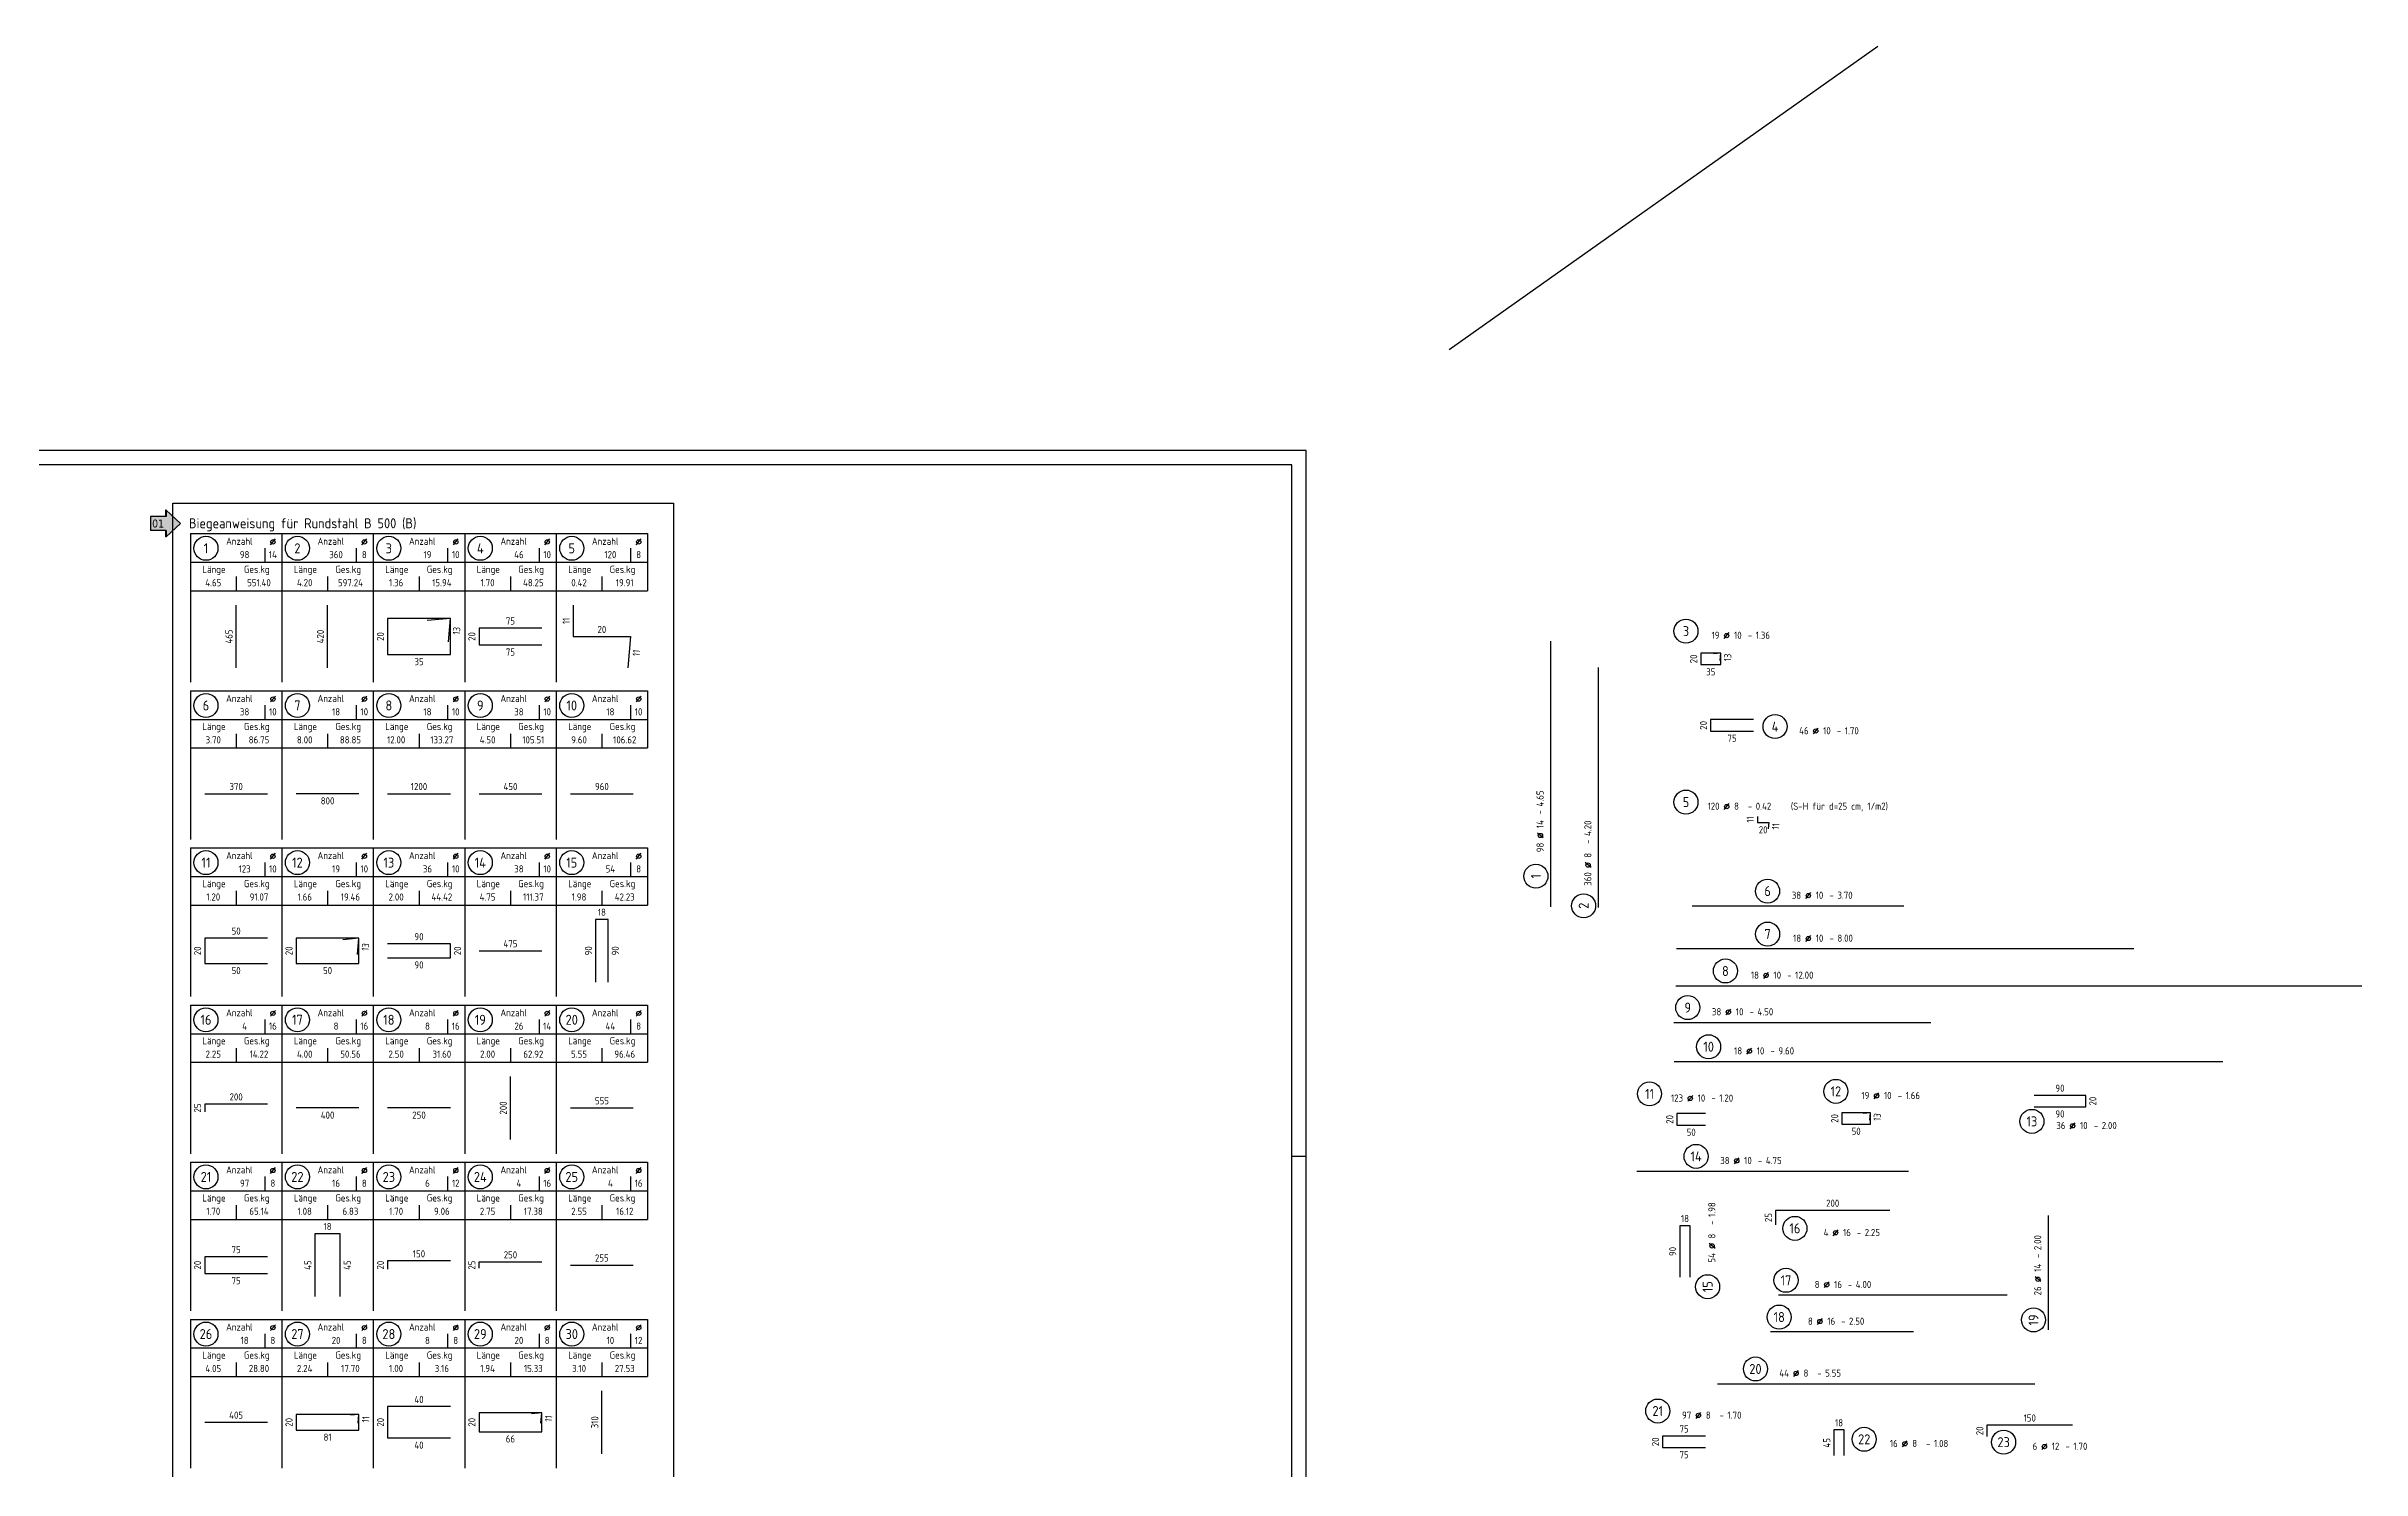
# Model space of a CAD drawing. Extents: x -4 to 83.9, y -5.7 to 50.5.
# Drawn here: x 43.4 to 83.92, y 25.62 to 50.53 of the extents above; entities that cross this region are included whole.
import ezdxf
from ezdxf.enums import TextEntityAlignment as Align

# ---------------------------------------------------------------- set-up
doc = ezdxf.new("R2010")
doc.units = 0
doc.header["$LTSCALE"] = 0.5
doc.linetypes.add('AUSGEZOGEN', pattern=[1000.01, 1000, 0.01])
for name, color, linetype in [('grau_hell', 7, 'Continuous'), ('index', 7, 'Continuous'), ('OBJEKT', 7, 'Continuous'), ('RAHMEN', 7, 'Continuous'), ('RND', 7, 'Continuous'), ('RND_BILD', 7, 'Continuous'), ('TEXT', 7, 'Continuous')]:
    doc.layers.add(name, color=color, linetype=linetype)
doc.layers.add('NOPLOT', color=7, linetype='Continuous', plot=False)
doc.styles.add('helv', font='tahoma.ttf')
doc.styles.add('txt', font='isocp.shx')

# ---------------------------------------------------------------- blocks, each defined once
blk = doc.blocks.new('DINA0')
at = {"layer": 'NOPLOT', "color": 191, "linetype": 'AUSGEZOGEN'}
blk.add_line((123.9, 87.637), (138.9, 98.246), dxfattribs=at)
at = {"layer": 'RAHMEN'}
for p, q in [((118.9, 84.1), (0, 84.1)), ((118.9, 0), (118.9, 84.1))]:
    blk.add_line(p, q, dxfattribs=at)
at = {"layer": 'RAHMEN', "color": 5}
for p, q in [((118.4, 83.6), (2, 83.6)), ((118.4, 0.5), (118.4, 83.6))]:
    blk.add_line(p, q, dxfattribs=at)
at = {"layer": 'RAHMEN', "color": 7}
blk.add_line((118.4, 59.4), (118.9, 59.4), dxfattribs=at)
blk = doc.blocks.new('RND_AUSZ')
at = {"layer": 'RND', "color": 7, "linetype": 'Continuous'}
blk.add_line((1.341, 0.262), (1.509, 0.466), dxfattribs=at)
at = {"layer": 'RND', "color": 1, "linetype": 'Continuous'}
blk.add_circle((0, 0.52), 0.42, dxfattribs=at)
at = {"layer": 'RND', "color": 7, "linetype": 'Continuous'}
blk.add_circle((1.425, 0.364), 0.075, dxfattribs=at)
at = {"layer": 'RND', "color": 7, "linetype": 'Continuous', "style": 'txt'}
blk.add_text('-', height=0.25, dxfattribs=at).set_placement((2.163, 0.25))
for tag, p in [('WIEOFT', (-0.536, 0.25)), ('STK', (1.174, 0.25))]:
    blk.add_attdef(tag, text='', height=0.25, dxfattribs=at).set_placement(p, align=Align.RIGHT)
at = {"layer": 'RND', "color": 1, "linetype": 'Continuous', "style": 'txt'}
blk.add_attdef('POS', text='', height=0.35, dxfattribs=at).set_placement((0, 0.52), align=Align.MIDDLE)
at = {"layer": 'RND', "color": 7, "linetype": 'Continuous', "style": 'txt'}
for tag, p in [('DS', (1.683, 0.25)), ('LANG', (2.441, 0.25)), ('TEXT', (3.669, 0.25))]:
    blk.add_attdef(tag, p, '', height=0.25, dxfattribs=at)
blk = doc.blocks.new('RND_LIS2')
at = {"layer": 'RND', "color": 3, "linetype": 'Continuous'}
for p, q in [((0, 0), (0, -5.2)), ((0, 0), (3.2, 0)), ((3.2, 0), (3.2, -2)), ((2.6, -0.503), (2.6, -1)), ((0, -1), (3.2, -1)), ((1.6, -1.503), (1.6, -2)), ((0, -2), (3.2, -2))]:
    blk.add_line(p, q, dxfattribs=at)
at = {"layer": 'RND', "color": 7, "linetype": 'Continuous'}
blk.add_line((2.805, -0.39), (2.973, -0.186), dxfattribs=at)
at = {"layer": 'RND', "color": 1, "linetype": 'Continuous'}
blk.add_circle((0.545, -0.513), 0.42, dxfattribs=at)
at = {"layer": 'RND', "color": 7, "linetype": 'Continuous'}
blk.add_circle((2.889, -0.288), 0.075, dxfattribs=at)
at = {"layer": 'RND', "color": 7, "linetype": 'Continuous', "style": 'txt'}
for s, p in [('Anzahl', (1.249, -0.391)), ('Länge', (0.42, -1.373)), ('Ges.kg', (1.872, -1.373))]:
    blk.add_text(s, height=0.25, dxfattribs=at).set_placement(p)
at = {"layer": 'RND', "color": 1, "linetype": 'Continuous', "style": 'txt'}
blk.add_attdef('POS1', text='', height=0.35, dxfattribs=at).set_placement((0.545, -0.513), align=Align.MIDDLE)
at = {"layer": 'RND', "color": 7, "linetype": 'Continuous', "style": 'txt'}
for tag, p in [('STK1', (1.897, -0.859)), ('DS1', (2.885, -0.859)), ('LANG1', (0.8, -1.841)), ('GEW', (2.4, -1.841))]:
    blk.add_attdef(tag, text='', height=0.25, dxfattribs=at).set_placement(p, align=Align.CENTER)
blk = doc.blocks.new('hin_ind5')
at = {"layer": 'grau_hell', "linetype": 'AUSGEZOGEN'}
h = blk.add_hatch(color=9, dxfattribs=at)
h.dxf.hatch_style = 2
h.paths.add_polyline_path([(0, 0), (0.62, -0.58), (0.62, -0.3), (1.31, -0.3), (1.31, 0.3), (0.62, 0.3), (0.62, 0.58)])
h.paths.add_polyline_path([(0.34, -0.27), (1.31, -0.27), (1.31, 0.27), (0.34, 0.27)], flags=9)
at = {"layer": 'OBJEKT', "linetype": 'AUSGEZOGEN'}
for points in [[(0.62, 0.3), (0.66, 0.3), (0.66, 0.58), (0.62, 0.58)], [(0.62, -0.58), (0.66, -0.58), (0.66, -0.3), (0.62, -0.3)]]:
    blk.add_hatch(color=1, dxfattribs=at).paths.add_polyline_path(points)
at = {"layer": 'OBJEKT', "color": 1, "linetype": 'AUSGEZOGEN'}
for p, q in [((0, 0), (0.62, 0.58)), ((0, 0), (0.62, -0.58)), ((0.62, 0.58), (0.62, 0.3)), ((0.62, 0.58), (0.66, 0.58)), ((0.62, 0.3), (1.31, 0.3)), ((0.66, 0.58), (0.66, 0.3)), ((1.31, 0.3), (1.31, -0.3)), ((0.62, -0.3), (0.62, -0.58)), ((0.62, -0.3), (1.31, -0.3)), ((0.66, -0.3), (0.66, -0.58))]:
    blk.add_line(p, q, dxfattribs=at)
at = {"layer": 'OBJEKT', "color": 7, "linetype": 'AUSGEZOGEN'}
blk.add_line((0.62, -0.58), (0.66, -0.58), dxfattribs=at)
at = {"layer": 'index', "color": 1, "linetype": 'Continuous', "style": 'helv'}
blk.add_attdef('INDEX', text='', height=0.35, rotation=360, dxfattribs=at).set_placement((1.26, 0), align=Align.MIDDLE_RIGHT)

msp = doc.modelspace()

# ---------------------------------------------------------------- linework, layer by layer
at = {"layer": 'RND', "color": 1, "linetype": 'AUSGEZOGEN'}
for points in [[(69.7296, 35.4715), (69.7296, 40.1215)], [(72.6935, 39.7809), (72.7048, 39.9104), (72.3548, 39.9104), (72.3548, 39.7104), (72.7048, 39.7104), (72.7048, 39.9104), (72.5753, 39.8991)], [(70.565, 35.4625), (70.565, 39.6625)], [(73.2755, 38.748), (72.5255, 38.748), (72.5255, 38.548), (73.2755, 38.548)], [(73.3456, 37.055), (73.3456, 36.945), (73.5456, 36.945), (73.536, 36.8355)], [(72.2058, 35.4874), (75.9058, 35.4874)], [(79.9308, 34.7356), (71.9308, 34.7356)], [(71.9188, 34.0893), (83.9188, 34.0893)], [(71.8808, 33.4487), (76.3808, 33.4487)], [(71.8867, 32.7641), (81.4867, 32.7641)], [(78.1895, 31.9723), (79.0895, 31.9723), (79.0895, 32.1723), (78.1895, 32.1723)], [(72.436, 31.8527), (71.936, 31.8527), (71.936, 31.6527), (72.436, 31.6527)], [(75.3113, 31.7401), (75.3227, 31.8696), (74.8227, 31.8696), (74.8227, 31.6696), (75.3227, 31.6696), (75.3227, 31.8696), (75.1932, 31.8583)], [(71.237, 30.8455), (75.987, 30.8455)], [(75.6622, 30.1599), (73.6622, 30.1599), (73.6622, 29.9099)], [(78.4366, 28.0711), (78.4366, 30.0711)], [(72.1672, 28.9915), (72.1672, 29.8915), (71.9872, 29.8915), (71.9872, 28.9915)], [(77.7168, 28.6769), (73.7168, 28.6769)], [(76.075, 28.0336), (73.575, 28.0336)], [(72.6497, 27.125), (78.1997, 27.125)], [(78.8608, 26.4021), (77.3608, 26.4021), (77.3608, 26.2021)], [(72.4374, 26.2102), (71.6874, 26.2102), (71.6874, 26.0102), (72.4374, 26.0102)], [(74.8629, 25.8681), (74.8629, 26.3181), (74.6829, 26.3181), (74.6829, 25.8681)]]:
    msp.add_lwpolyline(points, dxfattribs=at)
at = {"layer": 'RND_BILD', "color": 1, "linetype": 'AUSGEZOGEN'}
for points in [[(46.7262, 39.6522), (46.7262, 40.7522)], [(48.3262, 39.6522), (48.3262, 40.7522)], [(50.4406, 40.1095), (50.4762, 40.5165), (49.3762, 40.5165), (49.3762, 39.8879), (50.4762, 39.8879), (50.4762, 40.5165), (50.0692, 40.4809)], [(52.6252, 40.7522), (52.6252, 40.2011), (53.6271, 40.2011), (53.5791, 39.6522)], [(52.0762, 40.3489), (50.9762, 40.3489), (50.9762, 40.0555), (52.0762, 40.0555)], [(46.1762, 37.4522), (47.2762, 37.4522)], [(48.8762, 37.4522), (47.7762, 37.4522)], [(49.3762, 37.4522), (50.4762, 37.4522)], [(50.9762, 37.4522), (52.0762, 37.4522)], [(52.5762, 37.4522), (53.6762, 37.4522)], [(53.2362, 34.1522), (53.2362, 35.2522), (53.0162, 35.2522), (53.0162, 34.1522)], [(47.2762, 34.9222), (46.1762, 34.9222), (46.1762, 34.4822), (47.2762, 34.4822)], [(48.8512, 34.6373), (48.8762, 34.9222), (47.7762, 34.9222), (47.7762, 34.4822), (48.8762, 34.4822), (48.8762, 34.9222), (48.5913, 34.8973)], [(49.3762, 34.58), (50.4762, 34.58), (50.4762, 34.8244), (49.3762, 34.8244)], [(50.9762, 34.7022), (52.0762, 34.7022)], [(51.5262, 31.4022), (51.5262, 32.5022)], [(47.2762, 32.0209), (46.1762, 32.0209), (46.1762, 31.8834)], [(48.8762, 31.9522), (47.7762, 31.9522)], [(50.4762, 31.9522), (49.3762, 31.9522)], [(52.5762, 31.9522), (53.6762, 31.9522)], [(48.5462, 28.6522), (48.5462, 29.7522), (48.1062, 29.7522), (48.1062, 28.6522)], [(47.2762, 29.3489), (46.1762, 29.3489), (46.1762, 29.0555), (47.2762, 29.0555)], [(50.4762, 29.2755), (49.3762, 29.2755), (49.3762, 29.1289)], [(50.9762, 29.1472), (50.9762, 29.2572), (52.0762, 29.2572)], [(52.5762, 29.2022), (53.6762, 29.2022)], [(53.1262, 25.9022), (53.1262, 27.0022)], [(46.1762, 26.4522), (47.2762, 26.4522)], [(48.8632, 26.4392), (48.8762, 26.588), (47.7762, 26.588), (47.7762, 26.3164), (48.8762, 26.3164), (48.8762, 26.588), (48.7274, 26.575)], [(50.4762, 26.7272), (49.3762, 26.7272), (49.3762, 26.1772), (50.4762, 26.1772)], [(52.0602, 26.4362), (52.0762, 26.6189), (50.9762, 26.6189), (50.9762, 26.2855), (52.0762, 26.2855), (52.0762, 26.6189), (51.8935, 26.6029)]]:
    msp.add_lwpolyline(points, dxfattribs=at)
at = {"layer": 'TEXT', "color": 1, "linetype": 'AUSGEZOGEN'}
msp.add_lwpolyline([(45.6166, 42.5371), (54.3813, 42.5371), (54.3813, 19.0432), (45.6166, 19.0432)], close=True, dxfattribs=at)

# ---------------------------------------------------------------- block references
at = {"layer": 'index', "color": 7, "linetype": 'AUSGEZOGEN'}
ref = msp.add_blockref('hin_ind5', (45.7521, 42.1798), dxfattribs=dict(at, xscale=-0.4, yscale=0.4, zscale=0.4))
ref.add_attrib('INDEX', '01', dxfattribs={"color": 1, "linetype": 'Continuous', "height": 0.14, "rotation": 360, "style": 'helv'}).set_placement((45.4664, 42.1798), align=Align.MIDDLE_RIGHT)
at = {"layer": 'RAHMEN', "color": 7, "linetype": 'AUSGEZOGEN', "xscale": 0.5, "yscale": 0.5, "zscale": 0.5}
msp.add_blockref('DINA0', (6.0012, 1.4073), dxfattribs=at)
at = {"layer": 'RND', "color": 7, "linetype": 'AUSGEZOGEN', "xscale": 0.5, "yscale": 0.5, "zscale": 0.5}
for p, values in [((72.0952, 40.0368), {'POS': '3', 'STK': '19', 'DS': '10', 'LANG': '1.36'}), ((73.6535, 38.3667), {'POS': '4', 'STK': '46', 'DS': '10', 'LANG': '1.70'}), ((72.0956, 37.045), {'POS': '5', 'STK': '120', 'DS': '8', 'LANG': '0.42', 'TEXT': '(S-H für d=25 cm, 1/m2)'}), ((73.5236, 35.4874), {'POS': '6', 'STK': '38', 'DS': '10', 'LANG': '3.70'}), ((73.5242, 34.7356), {'POS': '7', 'STK': '18', 'DS': '10', 'LANG': '8.00'}), ((72.7854, 34.0893), {'POS': '8', 'STK': '18', 'DS': '10', 'LANG': '12.00'}), ((72.1261, 33.4487), {'POS': '9', 'STK': '38', 'DS': '10', 'LANG': '4.50'}), ((72.4921, 32.7641), {'POS': '10', 'STK': '18', 'DS': '10', 'LANG': '9.60'}), ((74.7181, 31.983), {'POS': '12', 'STK': '19', 'DS': '10', 'LANG': '1.66'}), ((71.4581, 31.9385), {'POS': '11', 'STK': '123', 'DS': '10', 'LANG': '1.20'}), ((78.1486, 31.4578), {'POS': '13', 'STK': '36', 'DS': '10', 'LANG': '2.00'}), ((72.2721, 30.8455), {'POS': '14', 'STK': '38', 'DS': '10', 'LANG': '4.75'}), ((71.6012, 26.3896), {'POS': '21', 'STK': '97', 'DS': '8', 'LANG': '1.70'}), ((75.2139, 25.8942), {'POS': '22', 'STK': '16', 'DS': '8', 'LANG': '1.08'})]:
    msp.add_blockref('RND_AUSZ', p, dxfattribs=at).add_auto_attribs(values)
at = {"layer": 'RND', "color": 7, "linetype": 'AUSGEZOGEN', "xscale": 0.5, "yscale": 0.5, "zscale": 0.5, "rotation": 90}
for p, values in [((69.7296, 36.0076), {'POS': '1', 'STK': '98', 'DS': '14', 'LANG': '4.65'}), ((70.565, 35.4907), {'POS': '2', 'STK': '360', 'DS': '8', 'LANG': '4.20'}), ((72.7345, 28.8252), {'POS': '15', 'STK': '54', 'DS': '8', 'LANG': '1.98'})]:
    msp.add_blockref('RND_AUSZ', p, dxfattribs=at).add_auto_attribs(values)
at = {"layer": 'RND', "color": 1, "linetype": 'AUSGEZOGEN', "xscale": 0.5, "yscale": 0.5, "zscale": 0.5}
msp.add_blockref('RND_AUSZ', (74.0017, 29.586), dxfattribs=at).add_auto_attribs({'POS': '16', 'STK': '4', 'DS': '16', 'LANG': '2.25'})
at = {"layer": 'RND', "color": 102, "linetype": 'AUSGEZOGEN', "xscale": 0.5, "yscale": 0.5, "zscale": 0.5, "rotation": 90}
msp.add_blockref('RND_AUSZ', (78.4366, 28.2436), dxfattribs=at).add_auto_attribs({'POS': '19', 'STK': '26', 'DS': '14', 'LANG': '2.00'})
at = {"layer": 'RND', "color": 191, "linetype": 'AUSGEZOGEN', "xscale": 0.5, "yscale": 0.5, "zscale": 0.5}
msp.add_blockref('RND_AUSZ', (73.8455, 28.6769), dxfattribs=at).add_auto_attribs({'POS': '17', 'STK': '8', 'DS': '16', 'LANG': '4.00'})
at = {"layer": 'RND', "color": 102, "linetype": 'AUSGEZOGEN', "xscale": 0.5, "yscale": 0.5, "zscale": 0.5}
for p, values in [((73.727, 28.0336), {'POS': '18', 'STK': '8', 'DS': '16', 'LANG': '2.50'}), ((73.3108, 27.125), {'POS': '20', 'STK': '44', 'DS': '8', 'LANG': '5.55'}), ((77.6537, 25.8448), {'POS': '23', 'STK': '6', 'DS': '12', 'LANG': '1.70'})]:
    msp.add_blockref('RND_AUSZ', p, dxfattribs=at).add_auto_attribs(values)
at = {"layer": 'RND_BILD', "color": 6, "linetype": 'AUSGEZOGEN', "xscale": 0.5, "yscale": 0.5, "zscale": 0.5}
for p, values in [((45.9262, 42.0022), {'POS1': '1', 'STK1': '98', 'DS1': '14', 'LANG1': '4.65', 'GEW': '551.40'}), ((45.9262, 31.0022), {'POS1': '21', 'STK1': '97', 'DS1': '8', 'LANG1': '1.70', 'GEW': '65.14'})]:
    msp.add_blockref('RND_LIS2', p, dxfattribs=at).add_auto_attribs(values)
at = {"layer": 'RND_BILD', "color": 7, "linetype": 'AUSGEZOGEN', "xscale": 0.5, "yscale": 0.5, "zscale": 0.5}
for p, values in [((47.5262, 42.0022), {'POS1': '2', 'STK1': '360', 'DS1': '8', 'LANG1': '4.20', 'GEW': '597.24'}), ((49.1262, 42.0022), {'POS1': '3', 'STK1': '19', 'DS1': '10', 'LANG1': '1.36', 'GEW': '15.94'}), ((50.7262, 42.0022), {'POS1': '4', 'STK1': '46', 'DS1': '10', 'LANG1': '1.70', 'GEW': '48.25'}), ((52.3262, 42.0022), {'POS1': '5', 'STK1': '120', 'DS1': '8', 'LANG1': '0.42', 'GEW': '19.91'}), ((45.9262, 39.2522), {'POS1': '6', 'STK1': '38', 'DS1': '10', 'LANG1': '3.70', 'GEW': '86.75'}), ((47.5262, 39.2522), {'POS1': '7', 'STK1': '18', 'DS1': '10', 'LANG1': '8.00', 'GEW': '88.85'}), ((49.1262, 39.2522), {'POS1': '8', 'STK1': '18', 'DS1': '10', 'LANG1': '12.00', 'GEW': '133.27'}), ((50.7262, 39.2522), {'POS1': '9', 'STK1': '38', 'DS1': '10', 'LANG1': '4.50', 'GEW': '105.51'}), ((52.3262, 39.2522), {'POS1': '10', 'STK1': '18', 'DS1': '10', 'LANG1': '9.60', 'GEW': '106.62'}), ((45.9262, 36.5022), {'POS1': '11', 'STK1': '123', 'DS1': '10', 'LANG1': '1.20', 'GEW': '91.07'}), ((47.5262, 36.5022), {'POS1': '12', 'STK1': '19', 'DS1': '10', 'LANG1': '1.66', 'GEW': '19.46'}), ((49.1262, 36.5022), {'POS1': '13', 'STK1': '36', 'DS1': '10', 'LANG1': '2.00', 'GEW': '44.42'}), ((50.7262, 36.5022), {'POS1': '14', 'STK1': '38', 'DS1': '10', 'LANG1': '4.75', 'GEW': '111.37'}), ((52.3262, 36.5022), {'POS1': '15', 'STK1': '54', 'DS1': '8', 'LANG1': '1.98', 'GEW': '42.23'}), ((45.9262, 33.7522), {'POS1': '16', 'STK1': '4', 'DS1': '16', 'LANG1': '2.25', 'GEW': '14.22'}), ((47.5262, 33.7522), {'POS1': '17', 'STK1': '8', 'DS1': '16', 'LANG1': '4.00', 'GEW': '50.56'}), ((49.1262, 33.7522), {'POS1': '18', 'STK1': '8', 'DS1': '16', 'LANG1': '2.50', 'GEW': '31.60'}), ((50.7262, 33.7522), {'POS1': '19', 'STK1': '26', 'DS1': '14', 'LANG1': '2.00', 'GEW': '62.92'}), ((52.3262, 33.7522), {'POS1': '20', 'STK1': '44', 'DS1': '8', 'LANG1': '5.55', 'GEW': '96.46'}), ((47.5262, 31.0022), {'POS1': '22', 'STK1': '16', 'DS1': '8', 'LANG1': '1.08', 'GEW': '6.83'}), ((49.1262, 31.0022), {'POS1': '23', 'STK1': '6', 'DS1': '12', 'LANG1': '1.70', 'GEW': '9.06'}), ((50.7262, 31.0022), {'POS1': '24', 'STK1': '4', 'DS1': '16', 'LANG1': '2.75', 'GEW': '17.38'}), ((52.3262, 31.0022), {'POS1': '25', 'STK1': '4', 'DS1': '16', 'LANG1': '2.55', 'GEW': '16.12'}), ((45.9262, 28.2522), {'POS1': '26', 'STK1': '18', 'DS1': '8', 'LANG1': '4.05', 'GEW': '28.80'}), ((47.5262, 28.2522), {'POS1': '27', 'STK1': '20', 'DS1': '8', 'LANG1': '2.24', 'GEW': '17.70'}), ((49.1262, 28.2522), {'POS1': '28', 'STK1': '8', 'DS1': '8', 'LANG1': '1.00', 'GEW': '3.16'}), ((50.7262, 28.2522), {'POS1': '29', 'STK1': '20', 'DS1': '8', 'LANG1': '1.94', 'GEW': '15.33'}), ((52.3262, 28.2522), {'POS1': '30', 'STK1': '10', 'DS1': '12', 'LANG1': '3.10', 'GEW': '27.53'})]:
    msp.add_blockref('RND_LIS2', p, dxfattribs=at).add_auto_attribs(values)

# ---------------------------------------------------------------- texts
at = {"layer": 'RND', "color": 7, "linetype": 'AUSGEZOGEN', "style": 'txt'}
for s, rotation, p in [('20', 90, (72.2298, 39.8104)), ('13', 84.99986, (72.8237, 39.8348)), ('20', 90, (72.4005, 38.648)), ('11', 90, (73.2206, 37)), ('11', 85, (73.6653, 36.8793)), ('20', 90, (79.2145, 32.0723)), ('20', 90, (71.811, 31.7527)), ('20', 90, (74.6977, 31.7696)), ('13', 84.99986, (75.4415, 31.794)), ('25', 90, (73.5372, 30.0349)), ('90', 90, (71.8622, 29.4415)), ('20', 90, (77.2358, 26.3021)), ('20', 90, (71.5624, 26.1102)), ('45', 90, (74.5579, 26.0931))]:
    msp.add_text(s, height=0.125, rotation=rotation, dxfattribs=at).set_placement(p, align=Align.MIDDLE)
for s, p in [('35', (72.5298, 39.5854)), ('75', (72.9005, 38.423)), ('20', (73.4456, 36.82)), ('90', (78.6395, 32.2973)), ('50', (75.0727, 31.5446)), ('90', (78.6395, 31.8473)), ('50', (72.186, 31.5277)), ('18', (72.0772, 30.0165)), ('200', (74.6622, 30.2849)), ('75', (72.0624, 26.3352)), ('18', (74.7729, 26.4431)), ('150', (78.1108, 26.5271)), ('75', (72.0624, 25.8852))]:
    msp.add_text(s, height=0.125, dxfattribs=at).set_placement(p, align=Align.MIDDLE)
at = {"layer": 'RND_BILD', "color": 7, "linetype": 'AUSGEZOGEN', "style": 'txt'}
for s, p in [('75', (51.5262, 40.4739)), ('20', (53.1262, 40.3261)), ('35', (49.9262, 39.7629)), ('75', (51.5262, 39.9305)), ('960', (53.1262, 37.5772)), ('18', (53.1262, 35.3772)), ('50', (46.7262, 35.0472)), ('90', (49.9262, 34.9494)), ('90', (49.9262, 34.455)), ('50', (46.7262, 34.3572)), ('50', (48.3262, 34.3572)), ('200', (46.7262, 32.1459)), ('400', (48.3262, 31.8272)), ('250', (49.9262, 31.8272)), ('18', (48.3262, 29.8772)), ('75', (46.7262, 29.4739)), ('150', (49.9262, 29.4005)), ('250', (51.5262, 29.3822)), ('255', (53.1262, 29.3272)), ('75', (46.7262, 28.9305)), ('40', (49.9262, 26.8522)), ('81', (48.3262, 26.1914)), ('40', (49.9262, 26.0522)), ('66', (51.5262, 26.1605))]:
    msp.add_text(s, height=0.125, dxfattribs=at).set_placement(p, align=Align.MIDDLE)
for s, rotation, p in [('11', 90, (52.5002, 40.4767)), ('465', 90, (46.6012, 40.2022)), ('420', 90, (48.2012, 40.2022)), ('20', 90, (49.2512, 40.2022)), ('13', 84.99986, (50.5829, 40.3021)), ('20', 90, (50.8512, 40.2022)), ('11', 85, (53.7276, 39.9158)), ('370', 360, (46.7262, 37.5772)), ('800', 360, (48.3262, 37.3272)), ('1200', 360, (49.9262, 37.5772)), ('450', 360, (51.5262, 37.5772)), ('475', 360, (51.5262, 34.8272)), ('20', 90, (46.0512, 34.7022)), ('20', 90, (47.6512, 34.7022)), ('13', 84.99986, (48.9882, 34.7688)), ('20', 90, (50.6012, 34.7022)), ('90', 90, (52.8912, 34.7022)), ('90', 90, (53.3612, 34.7022)), ('25', 90, (46.0512, 31.9522)), ('200', 90, (51.4012, 31.9522)), ('555', 360, (53.1262, 32.0772)), ('20', 90, (46.0512, 29.2022)), ('45', 90, (47.9812, 29.2022)), ('45', 90, (48.6712, 29.2022)), ('20', 90, (49.2512, 29.2022)), ('25', 90, (50.8512, 29.2022)), ('405', 360, (46.7262, 26.5772)), ('20', 90, (47.6512, 26.4522)), ('11', 84.99986, (48.9942, 26.5027)), ('20', 90, (49.2512, 26.4522)), ('20', 90, (50.8512, 26.4522)), ('11', 84.99986, (52.1927, 26.5167)), ('310', 90, (53.0012, 26.4522))]:
    msp.add_text(s, height=0.125, rotation=rotation, dxfattribs=at).set_placement(p, align=Align.MIDDLE)
at = {"layer": 'TEXT', "color": 1, "linetype": 'AUSGEZOGEN', "style": 'txt'}
msp.add_text('Biegeanweisung für Rundstahl B 500 (B)', height=0.175, dxfattribs=at).set_placement((45.8996, 42.0966))

doc.saveas('drawing.dxf')
